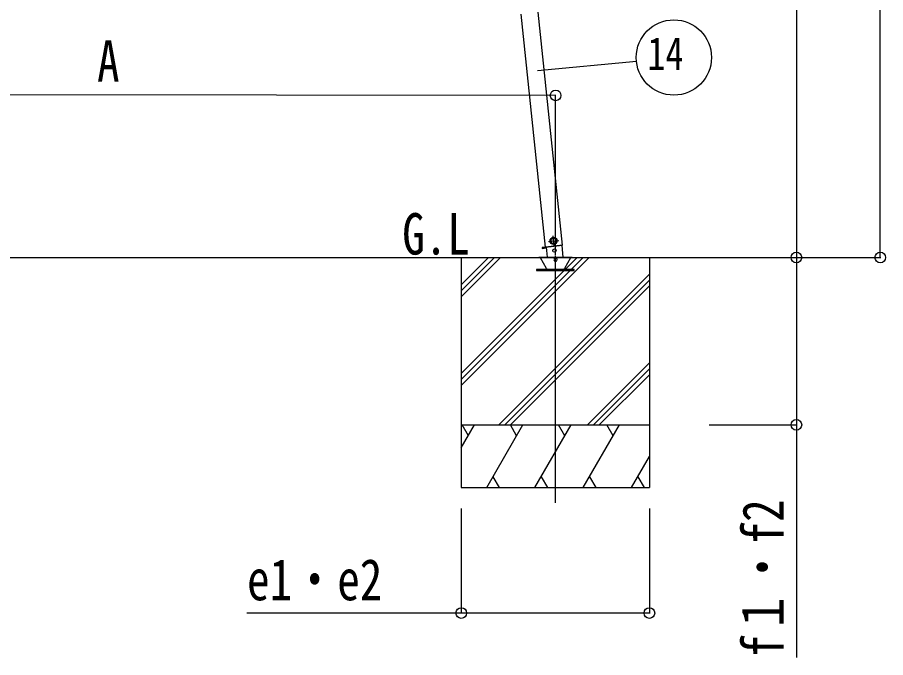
# Model space of a CAD drawing. Units: millimetres, scale not verified. Extents: x -12615 to 12615, y -8910 to 8910.
# Drawn here: x -9486 to -7409, y -5251 to -3720 of the extents above; entities that cross this region are included whole.
import ezdxf
from ezdxf.enums import TextEntityAlignment as Align

# ---------------------------------------------------------------- set-up
doc = ezdxf.new("R2010")
doc.units = ezdxf.units.MM
doc.header["$LTSCALE"] = 40
for name, color, linetype in [('0-2_USER1', 3, 'Continuous'), ('0-3_YKK_12', 2, 'Continuous'), ('0-4_YKK_13', 4, 'Continuous'), ('0-5_YKK_A1', 4, 'Continuous'), ('0-6_YKK_D', 6, 'Continuous')]:
    doc.layers.add(name, color=color, linetype=linetype)
doc.styles.add('ＭＳ ゴシック', font='')
doc.styles.get('ＭＳ ゴシック').set_extended_font_data('MS Gothic')

msp = doc.modelspace()

# ---------------------------------------------------------------- linework, layer by layer
at = {"layer": '0-3_YKK_12'}
msp.add_line((-8199.28, -4881.36), (-8198.83, -4289.42), dxfattribs=at)
at = {"layer": '0-4_YKK_13'}
for p, q in [((-8215.99, -4256.1), (-8191.11, -4253.48)), ((-8202.24, -4267.23), (-8204.86, -4242.35)), ((-8221.18, -4269.68), (-8231.02, -4270.72)), ((-8231.02, -4270.72), (-8221.18, -4269.69)), ((-8231.02, -4270.72), (-8230.81, -4272.71)), ((-8220.97, -4271.68), (-8230.81, -4272.71)), ((-8222.6, -4269.54), (-8181.84, -4265.25)), ((-8221.21, -4269.39), (-8218.67, -4293.52)), ((-8180.26, -4293.52), (-8183.22, -4265.4)), ((-8238.83, -4293.52), (-8158.84, -4293.52)), ((-8238.83, -4294.52), (-8238.83, -4293.52)), ((-8238.83, -4294.52), (-8158.84, -4294.52)), ((-8220.14, -4320.52), (-8234.86, -4295.02)), ((-8162.8, -4295.02), (-8177.52, -4320.52)), ((-8158.84, -4293.52), (-8158.84, -4294.52))]:
    msp.add_line(p, q, dxfattribs=at)
for points in [[(-8204.33, -4247.33), (-8210.41, -4251.74), (-8209.62, -4259.2), (-8202.76, -4262.25), (-8196.69, -4257.84), (-8197.48, -4250.38)], [(-8154.08, -4325.52), (-8154.08, -4323.52), (-8244.08, -4323.52), (-8244.08, -4325.52)]]:
    msp.add_lwpolyline(points, close=True, dxfattribs=at)
msp.add_lwpolyline([(-8231.02, -4270.72), (-8230.81, -4272.71), (-8220.97, -4271.67)], dxfattribs=at)
for centre, radius in [((-8203.55, -4254.79), 8.5), ((-8203.55, -4254.79), 7.7), ((-8203.55, -4254.79), 6.5), ((-8201.5, -4277.98), 4)]:
    msp.add_circle(centre, radius, dxfattribs=at)
for centre, radius, start, end in [((-8235.73, -4295.52), 1, 30, 90), ((-8198.83, -4299.52), 4.25, 183.37229, 176.62771), ((-8161.93, -4295.52), 1, 90, 150), ((-8214.94, -4317.52), 6, 210, 270), ((-8182.72, -4317.52), 6, 270, 330)]:
    msp.add_arc(centre, radius, start, end, dxfattribs=at)
at = {"layer": '0-5_YKK_A1'}
for p, q in [((-8222.58, -4269.86), (-8281.18, -3712.27)), ((-8181.84, -4265.25), (-8240.41, -3707.98)), ((-8181.84, -4265.25), (-8222.61, -4269.54)), ((-10317.99, -4294.5), (-7669.52, -4294.5)), ((-8424.27, -4294.52), (-8424.27, -4844.52)), ((-8424.27, -4572.04), (-8146.74, -4294.52)), ((-8424.27, -4586.19), (-8132.6, -4294.52)), ((-8424.27, -4600.33), (-8118.46, -4294.52)), ((-8424.27, -4388.2), (-8330.59, -4294.52)), ((-8424.27, -4374.06), (-8344.73, -4294.52)), ((-8424.27, -4359.91), (-8358.87, -4294.52)), ((-7974.27, -4294.52), (-7974.27, -4844.52)), ((-8334.61, -4694.52), (-7974.27, -4334.18)), ((-8320.47, -4694.52), (-7974.27, -4348.32)), ((-8306.33, -4694.52), (-7974.27, -4362.46)), ((-8122.48, -4694.52), (-7974.27, -4546.31)), ((-8108.34, -4694.52), (-7974.27, -4560.45)), ((-8094.2, -4694.52), (-7974.27, -4574.59)), ((-8424.27, -4749.85), (-8392.32, -4694.51)), ((-8424.27, -4694.52), (-7974.27, -4694.52)), ((-8407.32, -4720.5), (-8422.33, -4694.52)), ((-8363.45, -4844.51), (-8276.85, -4694.51)), ((-8291.85, -4720.5), (-8306.86, -4694.52)), ((-8247.99, -4844.51), (-8161.38, -4694.52)), ((-8176.38, -4720.5), (-8191.38, -4694.51)), ((-8132.51, -4844.51), (-8045.91, -4694.51)), ((-8060.91, -4720.5), (-8075.91, -4694.51)), ((-8017.04, -4844.51), (-7974.27, -4770.44)), ((-8348.46, -4818.54), (-8333.46, -4844.51)), ((-8232.99, -4818.53), (-8217.99, -4844.51)), ((-8117.51, -4818.53), (-8102.51, -4844.51)), ((-8002.04, -4818.53), (-7987.04, -4844.51)), ((-8424.27, -4844.52), (-7974.27, -4844.52))]:
    msp.add_line(p, q, dxfattribs=at)
at = {"layer": '0-6_YKK_D'}
for p, q in [((-7421.76, -4294.5), (-7421.76, -1888.09)), ((-7622.56, -2091.93), (-7622.56, -4294.5)), ((-8242.37, -3847.61), (-8005.19, -3824.83)), ((-8198.54, -3906.92), (-10317.99, -3905.32)), ((-8198.83, -4288.42), (-8198.54, -3905.92)), ((-7973.27, -4294.5), (-7621.56, -4294.5)), ((-7973.27, -4294.5), (-7420.76, -4294.5)), ((-7860.18, -4294.52), (-7621.56, -4294.52)), ((-7831.57, -4694.52), (-7621.56, -4694.52)), ((-8424.27, -4894.52), (-8424.27, -5145.52)), ((-7974.27, -4894.52), (-7974.27, -5145.52))]:
    msp.add_line(p, q, dxfattribs=at)
for points in [[(-7622.56, -4294.52), (-7622.56, -4694.52), (-7622.56, -5251.12)], [(-7974.27, -5144.52), (-8424.27, -5144.52), (-8937.67, -5144.52)]]:
    msp.add_lwpolyline(points, dxfattribs=at)
for centre, radius in [((-7915.6, -3816.23), 90), ((-8198.54, -3906.92), 12.75), ((-7622.56, -4294.5), 12.75), ((-7622.56, -4294.52), 12.75), ((-7421.76, -4294.5), 12.75), ((-7622.56, -4694.52), 12.75), ((-8424.27, -5144.52), 12.75), ((-7974.27, -5144.52), 12.75)]:
    msp.add_circle(centre, radius, dxfattribs=at)

# ---------------------------------------------------------------- texts
at = {"layer": '0-2_USER1', "style": 'ＭＳ ゴシック', "width": 0.8}
msp.add_text('G.L', height=98.97, dxfattribs=at).set_placement((-8565.56, -4317.04), align=Align.BOTTOM_LEFT)
at = {"layer": '0-6_YKK_D', "style": 'ＭＳ ゴシック', "width": 0.8}
for s, rotation, p in [('A', 359.957, (-9295.86, -3904.09)), ('f１・f2', 90, (-7623.36, -5250.32))]:
    msp.add_text(s, height=98.97, rotation=rotation, dxfattribs=at).set_placement(p, align=Align.BOTTOM_LEFT)
for s, height, p in [('14', 79.18, (-7978.96, -3870.23)), ('e1・e2', 98.97, (-8936.87, -5143.72))]:
    msp.add_text(s, height=height, dxfattribs=at).set_placement(p, align=Align.BOTTOM_LEFT)

doc.saveas('drawing.dxf')
